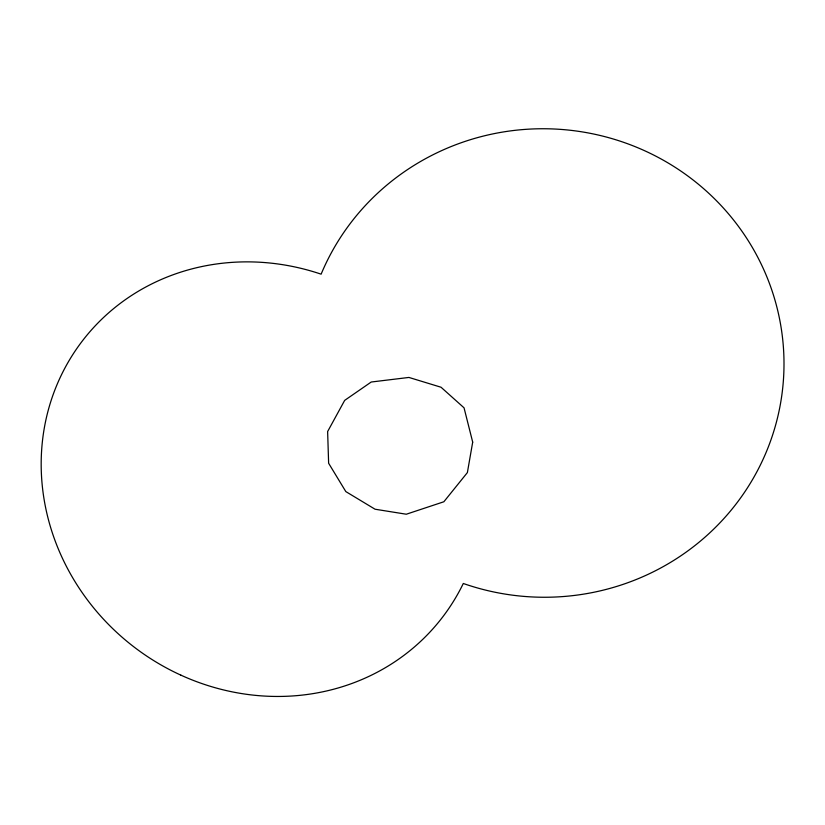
<?xml version="1.0" encoding="UTF-8"?>
<svg xmlns="http://www.w3.org/2000/svg" width="825" height="825" viewBox="0 0 825 825"><rect width="100%" height="100%" fill="white"/><g stroke="black" fill="none" stroke-linecap="round" stroke-linejoin="round"><path stroke-width="1.24" d="M472.694 442.128L467.383 472.581L443.86 501.765L406.312 514.222L375.055 509.221L345.819 491.587L328.628 463.248L327.628 431.547L344.675 400.373L371.229 382.016L408.922 377.438L441.035 387.234L464.042 407.828L472.694 442.128M180.892 675.149A226.947 211.282 37.8 0 0 463.299 583.481A240.292 234.228 3.7 0 0 768.921 445.397A240.292 234.228 3.7 0 0 630.816 144.953A240.292 234.228 3.7 0 0 321.121 274.168A226.947 211.282 37.8 0 0 52.614 396.093A226.947 211.282 37.8 0 0 180.892 675.149"/></g></svg>
